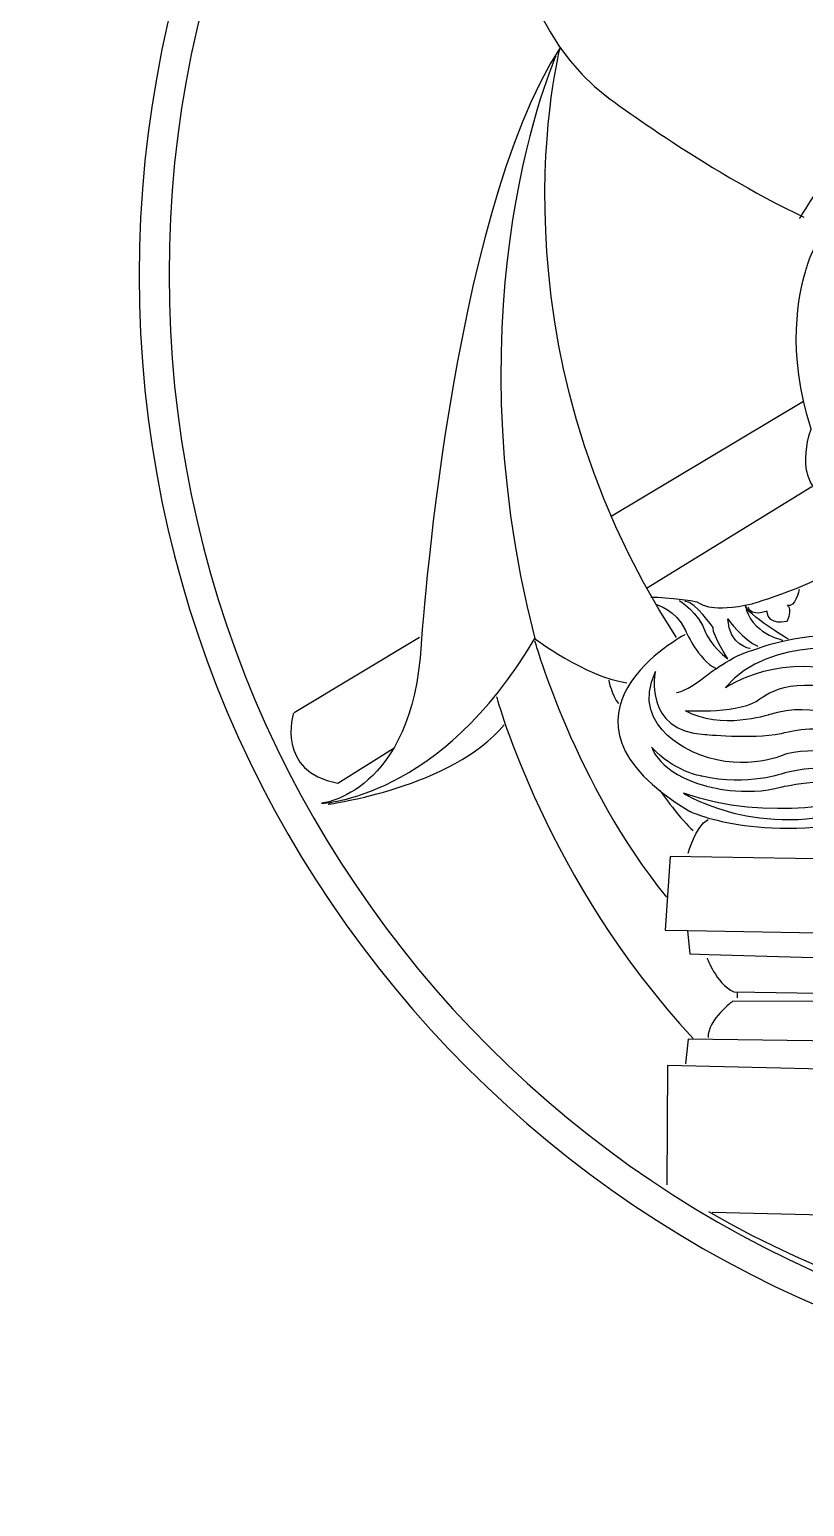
# Model space of a CAD drawing. Header units: inches. Extents: x -172 to 397, y -177 to 127.
# Drawn here: x 256.979 to 259.396, y 116.422 to 121.031 of the extents above; entities that cross this region are included whole.
import ezdxf

# ---------------------------------------------------------------- set-up
doc = ezdxf.new("R2010")
doc.units = ezdxf.units.IN
doc.header["$MEASUREMENT"] = 0
doc.linetypes.add('SolidLine', pattern=[0])

# ---------------------------------------------------------------- blocks, each defined once
blk = doc.blocks.new('headdd')
at = {"color": 4}
for p, q in [((549.3028, 531.2868), (548.9027, 531.0475)), ((549.32, 531.1091), (548.9768, 530.8979)), ((548.5043, 530.7958), (548.2439, 530.6392)), ((549.026, 530.34), (549.0156, 530.1869)), ((549.7348, 530.3294), (549.026, 530.34)), ((549.0156, 530.1869), (549.0622, 530.1861)), ((549.0622, 530.1861), (549.7348, 530.1737)), ((549.0674, 530.1368), (549.0622, 530.1861)), ((549.1063, 530.1357), (549.0674, 530.1368)), ((549.7348, 530.1183), (549.1063, 530.1357)), ((549.1648, 530.0567), (549.1648, 530.0461)), ((549.0631, 529.9599), (549.0579, 529.9088)), ((549.6442, 529.9529), (549.0631, 529.9599)), ((549.02, 529.9053), (549.0185, 529.6574)), ((549.6736, 529.8895), (549.02, 529.9053)), ((549.1127, 529.6003), (549.4563, 529.592))]:
    blk.add_line(p, q, dxfattribs=at)
for centre, major_axis in [((550.2548, 531.549), (1.6499, 1.6499)), ((550.2565, 531.5512), (1.6072, 1.6072))]:
    blk.add_ellipse(centre, major_axis=major_axis, ratio=1, start_param=5.497787, end_param=11.780972, dxfattribs=at)
for points in [[(548.6768, 532.7862), (548.6768, 532.7862), (548.5767, 532.1594), (548.8975, 531.9186)], [(549.295, 531.6678), (549.295, 531.6678), (549.4832, 531.9643), (549.5701, 532.1139)], [(548.788, 532.0057), (548.788, 532.0057), (548.5629, 531.5015), (548.744, 530.794)], [(548.8889, 531.9252), (548.8889, 531.9252), (549.0926, 531.7708), (549.3037, 531.6705)], [(548.744, 530.7888), (548.744, 530.7888), (548.8285, 530.4878), (549.0182, 530.2555)], [(548.8975, 530.7078), (548.8975, 530.7078), (548.9044, 530.6744), (548.9182, 530.6585)], [(548.6647, 530.6726), (548.6647, 530.6726), (548.7682, 530.289), (549.0734, 529.9617)], [(548.3146, 530.4491), (548.3146, 530.4491), (548.575, 530.4843), (548.6802, 530.6145)], [(549.0044, 530.4773), (549.0044, 530.4773), (549.051, 530.4123), (549.0734, 530.3946)], [(549.0631, 530.347), (549.0631, 530.347), (549.0786, 530.4033), (549.1044, 530.4175)]]:
    blk.add_open_spline(points, degree=3, dxfattribs=at)
for points, knots in [([(549.0389, 530.7958), (548.6354, 531.4153), (548.7975, 532.0242), (548.7975, 532.0242), (548.5664, 531.6687), (548.5078, 530.7817), (548.5078, 530.7817), (548.4905, 530.472), (548.3008, 530.4509), (548.3008, 530.4509), (548.3008, 530.4509), (548.5474, 530.4588), (548.744, 530.794), (548.744, 530.794), (548.8475, 530.7149), (548.9355, 530.7016)], [0, 0, 0, 0, 1, 1, 1, 2, 2, 2, 3, 3, 3, 4, 4, 4, 5, 5, 5, 5]), ([(549.3593, 531.0805), (549.2749, 531.1167), (549.3191, 531.2304), (549.3191, 531.2304), (549.2657, 531.3884), (549.2947, 531.516), (549.3068, 531.5565), (549.3094, 531.5653), (549.3112, 531.57), (549.3112, 531.57), (549.3112, 531.57), (549.3219, 531.639), (549.4981, 531.846)], [0, 0, 0, 0, 1, 1, 1, 2, 2, 2, 3, 3, 3, 4, 4, 4, 4]), ([(548.9855, 530.8803), (548.9855, 530.8803), (549.0769, 530.8767), (549.089, 530.8662), (549.089, 530.8662), (549.1131, 530.8468), (549.1959, 530.8662), (549.1959, 530.8662), (549.3442, 530.9102), (549.3649, 530.9419)], [0, 0, 0, 0, 1, 1, 1, 2, 2, 2, 3, 3, 3, 3]), ([(549.0441, 530.8732), (549.0441, 530.8732), (549.0855, 530.8486), (549.0993, 530.8064), (549.0993, 530.8064), (549.1131, 530.7747), (549.1458, 530.7518), (549.1458, 530.7518), (549.1148, 530.7976), (549.1148, 530.8169), (549.1148, 530.8169), (549.0786, 530.8697), (549.0562, 530.8715)], [0, 0, 0, 0, 1, 1, 1, 2, 2, 2, 3, 3, 3, 4, 4, 4, 4]), ([(549.2937, 530.8957), (549.2937, 530.8957), (549.286, 530.8561), (549.2692, 530.8627), (549.2692, 530.8627), (549.2795, 530.8601), (549.2692, 530.8297), (549.2692, 530.8297), (549.2303, 530.8178), (549.2265, 530.8508), (549.2265, 530.8508), (549.1954, 530.8376), (549.1877, 530.8587)], [0, 0, 0, 0, 1, 1, 1, 2, 2, 2, 3, 3, 3, 4, 4, 4, 4]), ([(548.9975, 530.8644), (548.9975, 530.8644), (549.0389, 530.8521), (549.0562, 530.8134), (549.0562, 530.8134), (549.0855, 530.7465), (549.12, 530.7324)], [0, 0, 0, 0, 1, 1, 1, 2, 2, 2, 2]), ([(549.2717, 530.7923), (549.2717, 530.7923), (549.1838, 530.8451), (549.1821, 530.8627), (549.1924, 530.8046), (549.2597, 530.7905), (549.2597, 530.7905)], [0, 0, 0, 0, 1, 1, 1, 2, 2, 2, 2]), ([(549.1924, 530.773), (549.1924, 530.773), (549.1476, 530.7782), (549.1458, 530.8346), (549.1458, 530.8346), (549.1786, 530.7888), (549.2079, 530.7782)], [0, 0, 0, 0, 1, 1, 1, 2, 2, 2, 2]), ([(549.057, 530.802), (549.057, 530.802), (548.7363, 530.633), (549.0648, 530.4351), (549.0648, 530.4351), (549.2096, 530.3637), (549.4502, 530.4218), (549.4502, 530.4218), (549.6391, 530.4482), (549.7788, 530.4351)], [0, 0, 0, 0, 1, 1, 1, 2, 2, 2, 3, 3, 3, 3]), ([(549.0389, 530.6814), (549.0389, 530.6814), (549.0596, 530.6832), (549.101, 530.7166), (549.101, 530.7166), (549.1579, 530.7606), (549.1976, 530.7695), (549.1976, 530.7695), (549.2786, 530.8028), (549.3597, 530.7993), (549.3597, 530.7993), (549.4856, 530.8063), (549.5391, 530.787), (549.5391, 530.787), (549.6667, 530.7642), (549.8409, 530.6708), (549.8409, 530.6708), (549.9391, 530.6322), (550.0443, 530.5934), (550.0443, 530.5934), (550.0875, 530.5723), (550.1564, 530.5829), (550.1564, 530.5829), (550.1944, 530.648), (550.2272, 530.6761), (550.2272, 530.6761), (550.2565, 530.6973), (550.2893, 530.6708), (550.2893, 530.6708), (550.3479, 530.6322), (550.4065, 530.5741), (550.4065, 530.5741), (550.4927, 530.5459), (550.5134, 530.472)], [0, 0, 0, 0, 1, 1, 1, 2, 2, 2, 3, 3, 3, 4, 4, 4, 5, 5, 5, 6, 6, 6, 7, 7, 7, 8, 8, 8, 9, 9, 9, 10, 10, 10, 11, 11, 11, 11]), ([(549.4244, 530.7685), (549.4244, 530.7685), (549.2346, 530.8038), (549.1407, 530.692), (549.1407, 530.692), (549.2648, 530.7738), (549.4071, 530.7149)], [0, 0, 0, 0, 1, 1, 1, 2, 2, 2, 2]), ([(549.4226, 530.5433), (549.4226, 530.5433), (549.3468, 530.5723), (549.2674, 530.5538), (549.2674, 530.5538), (549.1847, 530.5142), (549.0872, 530.5521), (549.0872, 530.5521), (548.9381, 530.6022), (548.9949, 530.7254), (548.9949, 530.7254), (548.9682, 530.6004), (549.0976, 530.5943), (549.0976, 530.5943), (549.1924, 530.5846), (549.2562, 530.5961), (549.2562, 530.5961), (549.3311, 530.6179), (549.3651, 530.5959), (549.3659, 530.5954), (549.3667, 530.5949), (549.3675, 530.5943), (549.4166, 530.5732), (549.3985, 530.5724), (549.414, 530.5741)], [0, 0, 0, 0, 1, 1, 1, 2, 2, 2, 3, 3, 3, 4, 4, 4, 5, 5, 5, 6, 6, 6, 7, 7, 7, 8, 8, 8, 8]), ([(549.4045, 530.6145), (549.4045, 530.6145), (549.3321, 530.6683), (549.2303, 530.6348), (549.2303, 530.6348), (549.1295, 530.6022), (549.0579, 530.6436), (549.0579, 530.6436), (549.1778, 530.6374), (549.2122, 530.6682), (549.2122, 530.6682), (549.2847, 530.7281), (549.3994, 530.6753)], [0, 0, 0, 0, 1, 1, 1, 2, 2, 2, 3, 3, 3, 4, 4, 4, 4]), ([(548.2422, 530.6383), (548.2422, 530.6383), (548.2049, 530.5155), (548.3345, 530.4931), (548.3345, 530.4931), (548.45, 530.5653), (548.45, 530.5653)], [0, 0, 0, 0, 1, 1, 1, 2, 2, 2, 2]), ([(549.4313, 530.5028), (549.4313, 530.5028), (549.3804, 530.5424), (549.264, 530.5142), (549.264, 530.5142), (549.1872, 530.4852), (549.0915, 530.5072), (549.0915, 530.5072), (549.0312, 530.5177), (548.9872, 530.5679), (548.9872, 530.5679), (549.001, 530.5143), (549.1001, 530.487), (549.1001, 530.487), (549.1812, 530.4632), (549.258, 530.4852), (549.258, 530.4852), (549.3752, 530.5125), (549.4296, 530.4808)], [0, 0, 0, 0, 1, 1, 1, 2, 2, 2, 3, 3, 3, 4, 4, 4, 5, 5, 5, 6, 6, 6, 6]), ([(549.4278, 530.4597), (549.4278, 530.4597), (549.2278, 530.4078), (549.0536, 530.472), (549.0536, 530.472), (549.2105, 530.3717), (549.4209, 530.4421)], [0, 0, 0, 0, 1, 1, 1, 2, 2, 2, 2]), ([(549.1027, 530.1288), (549.1027, 530.1288), (549.12, 530.0778), (549.1579, 530.0584), (549.1579, 530.0584), (549.7288, 530.0496), (549.7288, 530.0496)], [0, 0, 0, 0, 1, 1, 1, 2, 2, 2, 2]), ([(549.7288, 530.0373), (549.7288, 530.0373), (549.1562, 530.0391), (549.1562, 530.0391), (549.1562, 530.0391), (549.1044, 530.0021), (549.1044, 529.9634)], [0, 0, 0, 0, 1, 1, 1, 2, 2, 2, 2]), ([(549.5434, 529.6325), (549.5434, 529.6325), (549.6805, 529.5375), (549.7814, 529.5164), (549.7814, 529.5164), (550.0219, 529.4214), (550.1357, 529.2894), (550.1357, 529.2894), (549.5796, 529.3237), (549.1062, 529.6009)], [0, 0, 0, 0, 1, 1, 1, 2, 2, 2, 3, 3, 3, 3])]:
    blk.add_open_spline(points, degree=3, knots=knots, dxfattribs=at)

msp = doc.modelspace()

# ---------------------------------------------------------------- block references
at = {"color": 2, "linetype": 'SolidLine', "lineweight": 0, "xscale": 1.499996394110936, "yscale": 1.499996394110936, "zscale": 1.499996394110936}
msp.add_blockref('headdd', (-564.5597, -677.0582), dxfattribs=at)

doc.saveas('drawing.dxf')
